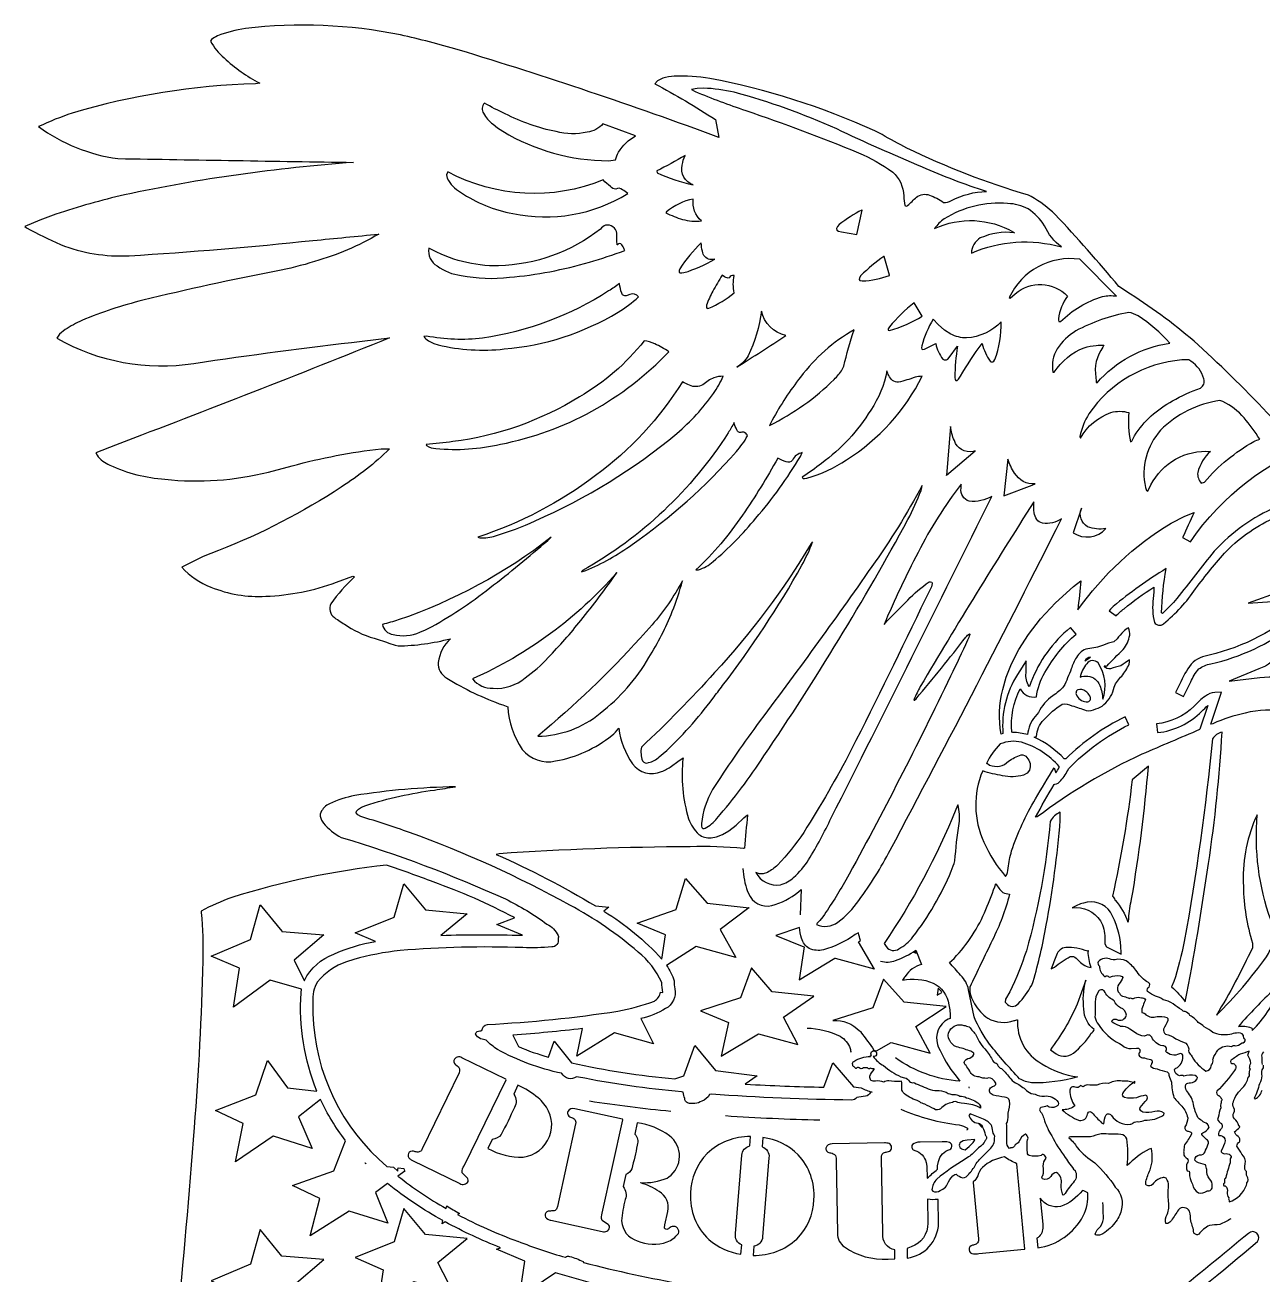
# Model space of a CAD drawing. Extents: x 1.2 to 67.4, y 0.4 to 30.3.
# Drawn here: x 1.24 to 13.85, y 9.69 to 22.42 of the extents above; entities that cross this region are included whole.
import ezdxf

# ---------------------------------------------------------------- set-up
doc = ezdxf.new("R2010")
doc.units = 0
doc.linetypes.add('0', pattern=[0])
doc.layers.add('1', color=7, linetype='0')

msp = doc.modelspace()

# ---------------------------------------------------------------- linework, layer by layer
at = {"layer": '1'}
for points in [[(13.947722, 18.416367, 0.018833), (13.196549, 19.157785, 0.037944), (12.506635, 19.67334), (12.390919, 19.749634, 0.017427), (11.739589, 20.485029, 0.06241), (11.497144, 20.667999), (11.467315, 20.681046, -0.041299), (10.230189, 21.160637, -0.013819), (9.978173, 21.298553), (9.902129, 21.336777, 0.059732), (8.221541, 21.871382, 0.049565), (7.859412, 21.894272, 0.040705), (7.741479, 21.872818), (7.689832, 21.847717), (7.661038, 21.815842, -0.022557), (8.27797, 21.452484), (8.314416, 21.270294, 0.014692), (5.658059, 22.162338, 0.016685), (5.068954, 22.31468, 0.079632), (3.489454, 22.378941, 0.050887), (3.203414, 22.304123, 0.05173), (3.144036, 22.267441), (3.135021, 22.249954, 0.10003), (3.272384, 22.079117, 0.065517), (3.634829, 21.822128), (3.592509, 21.817139, 0.064936), (1.725195, 21.517946, 0.030344), (1.381687, 21.379623, 0.126093), (2.190778, 21.054251, 0.000163), (4.591007, 21.014816, 0.034599), (2.255646, 20.684458, 0.023804), (1.558617, 20.487778), (1.394933, 20.426666), (1.243011, 20.361435), (1.259151, 20.347931, 0.019508), (1.605064, 20.178162, 0.105536), (2.304076, 20.063444, 0.010443), (4.177273, 20.219866, 0.00093), (4.847582, 20.284744, -0.061507), (4.192924, 20.004925, -0.029224), (3.802871, 19.908245, 0.010386), (2.443173, 19.611076, 0.034904), (1.822865, 19.405424, 0.035356), (1.652993, 19.311157), (1.596419, 19.264542), (1.569216, 19.223755, 0.169568), (2.964688, 18.967304, -0.008862), (4.678721, 19.194118), (4.957302, 19.226833, -0.005403), (2.166163, 18.135658), (1.9663, 18.055466), (1.977177, 18.030853, 0.128174), (2.106605, 17.930389, 0.089026), (2.669683, 17.786507, 0.088601), (3.723789, 17.859787), (3.965451, 17.922928, -0.03945), (4.871561, 18.096859, -0.024756), (4.957423, 18.095718, -0.051771), (4.466064, 17.707708, -0.053526), (3.216557, 17.061996), (3.05713, 16.999573), (2.841152, 16.891602, 0.123642), (3.137133, 16.688719, 0.114251), (3.696108, 16.594479, 0.079214), (4.416821, 16.737564), (4.583101, 16.799805), (4.601463, 16.791, 0.057216), (4.360425, 16.517744, 0.37475), (4.39554, 16.378874), (4.411835, 16.365414, -0.023147), (4.528541, 16.288546, 0.074959), (4.841405, 16.154785, -0.007866), (5.015019, 16.094925), (5.044476, 16.088913, 0.06001), (5.577623, 16.161774, 0.164288), (5.452699, 15.920707, 0.282978), (5.541134, 15.76059, 0.052975), (6.112923, 15.486784), (6.161617, 15.468185, 0.136878), (6.310514, 15.034132, 0.283755), (6.649299, 14.916412, 0.122815), (7.224086, 15.176478, 0.042895), (7.292737, 15.249619, 0.115707), (7.433176, 14.887836, 0.347239), (7.728334, 14.807983, 0.066577), (7.83092, 14.862213), (7.897092, 14.911606), (7.94834, 14.947571, 0.099305), (8.005097, 14.325751, 0.111966), (8.109327, 14.168739, 0.178631), (8.233876, 14.132034), (8.288516, 14.14212), (8.349143, 14.166382), (8.416038, 14.206024), (8.48948, 14.262283), (8.569753, 14.33638), (8.605662, 14.366669, 0.008602), (8.575246, 14.026948), (8.565351, 14.025757, 0.031572), (8.02282, 14.042081, 0.015742), (6.075696, 13.971753), (6.04541, 13.964294, -0.030764), (7.056695, 13.439011), (7.19123, 13.425247), (7.140899, 13.386017, -0.071635), (7.732835, 12.897598), (7.770656, 13.144287), (7.482772, 13.264236), (7.482373, 13.264633), (7.878566, 13.404099), (7.879056, 13.404984), (7.973107, 13.717712), (8.195796, 13.467255), (8.620994, 13.42131), (8.620709, 13.420776), (8.325246, 13.200958), (8.485524, 12.912857), (8.08352, 13.026413), (8.082528, 13.026184), (7.780028, 12.833237, -0.080738), (7.857783, 12.675476, 0.095674), (7.865788, 12.593384, -0.321586), (7.770623, 12.392929, -0.081334), (7.519828, 12.292542), (7.647437, 12.035065), (7.248969, 12.1474), (6.867232, 11.908386), (6.866498, 11.908157), (6.925713, 12.189819, -0.011407), (6.215178, 12.123765), (6.270788, 12.006805, 0.034762), (6.578534, 11.898941), (6.635488, 12.060196), (6.810359, 11.839905, 0.032338), (7.865703, 11.67807), (7.957044, 11.70726), (8.069314, 12.016418), (8.27815, 11.762924), (8.27914, 11.762543), (8.703153, 11.707275), (8.581222, 11.623688), (8.586892, 11.623031, 0.00858), (9.38294, 11.592452), (9.475257, 11.839996), (9.685678, 11.595169), (9.764312, 11.5849, 0.039824), (9.874133, 11.542175), (9.857989, 11.541122, -0.279676), (9.807549, 11.502121, -0.03534), (9.717853, 11.488388, -0.247944), (9.666142, 11.461684, -0.014216), (8.238398, 11.520446), (8.217311, 11.516556, -0.18102), (8.141776, 11.451004, -0.2067), (7.99413, 11.432374, -0.246431), (7.965478, 11.477234, -0.034345), (7.949183, 11.541718), (7.932974, 11.546022, -0.02738), (6.882203, 11.695803), (6.862962, 11.696915, -0.447415), (6.714351, 11.73291), (6.710492, 11.734497, -0.073678), (6.057876, 11.976777, -0.056658), (5.94278, 12.071198), (5.888395, 12.08667), (5.886071, 12.085144, -0.190803), (5.834097, 12.137222, -0.366328), (5.8788, 12.165277, 0.003949), (5.898333, 12.170273, -0.353828), (5.954557, 12.231277, 0.024549), (7.284823, 12.367259, 0.048125), (7.65668, 12.470718, 0.22329), (7.717896, 12.561249), (7.743506, 12.558701, -0.019995), (7.731751, 12.660721, 0.110589), (7.49257, 12.96991, 0.054315), (6.795208, 13.447679, 0.039278), (5.160367, 14.188127, 0.010717), (4.665159, 14.35022), (4.633145, 14.3685), (4.619472, 14.387192), (4.622473, 14.406174), (4.640486, 14.425308), (4.671843, 14.444473), (4.714883, 14.463531, -0.044872), (5.416592, 14.620602, -0.00535), (5.630127, 14.652893, 0.035905), (4.602792, 14.564061, 0.054881), (4.345088, 14.48135, 0.154956), (4.256386, 14.393126, 0.213315), (4.26468, 14.314377), (4.283781, 14.283661, 0.099576), (4.465397, 14.137558, -0.033599), (6.138062, 13.510745, -0.044681), (6.562306, 13.254089, -0.153888), (6.676504, 13.138125, -0.157602), (6.674779, 13.102829, -0.50506), (6.610768, 13.021851, -0.033901), (6.317441, 13.014848, 0.028528), (5.066465, 12.985806, 0.039129), (4.59291, 12.894104), (4.518018, 12.86853, 0.147609), (4.22541, 12.667308, 0.169042), (4.1775, 12.457275, 0.214923), (4.848003, 10.859168), (4.887909, 10.821347), (4.928632, 10.784409), (4.998399, 10.776245), (5.041718, 10.738754, -0.061254), (5.044478, 10.770859), (5.103875, 10.763916, 0.014736), (5.112146, 10.737152), (5.043726, 10.68721, 0.041823), (5.534039, 10.358063), (5.540388, 10.382217, 0.007343), (5.669239, 10.307449), (5.649267, 10.295303, 0.030971), (6.263208, 10.022385), (6.266184, 10.023483, 0.027446), (6.750489, 9.859589, -0.297885), (6.792922, 9.866867, -0.070981), (6.929652, 9.815491), (6.933832, 9.807648, 0.041999), (9.008166, 9.447168)], [(14.093162, 15.416656, 0.111574), (13.677659, 15.404621, 0.05208), (13.348815, 15.296448), (13.326316, 15.289871), (13.435716, 15.618027), (13.36727, 15.613739, 0.149474), (13.27114, 15.576516, 0.074971), (13.157129, 15.473641, -0.169147), (12.772479, 15.294205), (12.783896, 15.205505, 0.173282), (13.23365, 15.422527, 0.011939), (13.295699, 15.482819), (13.214845, 15.240051), (13.211897, 15.236005, 0.001352), (12.625072, 14.984632, 0.054742), (11.558494, 14.346344), (11.541175, 14.342789, -0.016459), (11.729726, 14.675262), (11.737048, 14.680328, 0.241137), (11.797271, 14.716654, 0.084526), (11.87662, 14.837418, -0.08563), (12.490813, 15.284927), (12.453061, 15.365845, 0.08287), (11.85061, 14.939423), (11.83361, 14.936646, 0.098611), (11.525094, 15.159164), (11.550708, 15.165375, -0.201217), (11.625464, 15.334272, -0.077037), (11.813556, 15.495728, -0.14578), (11.911657, 15.479333, -0.020551), (12.056516, 15.430069, 0.18523), (12.153546, 15.447617, 0.164574), (12.237372, 15.492645, 0.17514), (12.341458, 15.669919, -0.107004), (12.419535, 15.781938, 0.078902), (12.493896, 15.903168), (12.497998, 15.92514), (12.498029, 15.947586, 0.003404), (12.410541, 15.886047, 0.054763), (12.305237, 15.854709, -0.309793), (12.240312, 15.885208, -0.014222), (12.265924, 15.883743, -0.004834), (12.433274, 16.053387, 0.138796), (12.499881, 16.197248, 0.105263), (12.488474, 16.271439, 0.149779), (12.435451, 16.233963, 0.039056), (12.372071, 16.162506), (12.339267, 16.1297, 0.063138), (12.232144, 16.096046, -0.065504), (12.071998, 16.059853, 0.222662), (11.956838, 15.971069, 0.058545), (11.904941, 15.853849, -0.018083), (11.827107, 15.674637, -0.068962), (11.716313, 15.581102, 0.114369), (11.569856, 15.411682), (11.536115, 15.369141, 0.155698), (11.459958, 15.184784, 0.066528), (11.307528, 15.20694), (11.298064, 15.210556, -0.137543), (11.383042, 15.651657, 0.320239), (11.550315, 15.56871, -0.112353), (11.636216, 15.817516, -0.089243), (11.954707, 16.208954), (11.895337, 16.275742, 0.127956), (11.492261, 15.716114), (11.481374, 15.684082), (11.475404, 15.676514, -0.18539), (11.444757, 15.812943), (11.444757, 15.829178), (11.444757, 15.846909), (11.444757, 15.865204), (11.444757, 15.883194), (11.444757, 15.899979), (11.444757, 15.914673), (11.444757, 15.926376), (11.444757, 15.934204), (11.444757, 15.937256), (11.357455, 15.797516, 0.165145), (11.208665, 15.194839), (11.190276, 15.190216, -0.107841), (11.206027, 15.645401), (11.242427, 15.77124), (11.296247, 15.907166), (11.370334, 16.051941), (11.467542, 16.204376), (11.590716, 16.363235), (11.742711, 16.527313), (11.926373, 16.695374), (12.003529, 16.753143, -0.001638), (11.971018, 16.456253, -0.101993), (12.921422, 17.33786), (13.060651, 17.411972), (13.155752, 17.447525, 0.006483), (13.039193, 17.192627), (13.117961, 17.150726, -0.155977), (14.444483, 18.170374)], [(14.03642, 17.522736, 0.104056), (13.396681, 17.09215), (13.362146, 17.053848, 0.008134), (12.980094, 16.570318, -0.03335), (12.83257, 16.4189), (12.824826, 16.425537, -0.039336), (12.871678, 16.877258, 0.032749), (12.331769, 16.491867), (12.302888, 16.463013), (12.290036, 16.447235), (12.361588, 16.393585, -0.06632), (12.442403, 16.466908, -0.028902), (12.745061, 16.686829), (12.747403, 16.637405), (12.740752, 16.57019, 0.102416), (12.752498, 16.328739, 0.482989), (12.844409, 16.314758, 0.074283), (13.172135, 16.671541, -0.021542), (13.485309, 17.055649, -0.090916), (13.993186, 17.403381, 0.004496)], [(14.262996, 16.488541, -0.122766), (13.311048, 15.994904), (13.270715, 15.983444, 0.2192), (13.093085, 15.856352), (13.078128, 15.832975, 0.025931), (12.967649, 15.612976), (13.047242, 15.573135), (13.121943, 15.723206, -0.078431), (13.203462, 15.853592, -0.117974), (13.326306, 15.905838, 0.104959), (14.166341, 16.294937)], [(14.166614, 16.273453, -0.259599), (13.816979, 15.853836), (13.514735, 15.729324), (13.824569, 15.765778, -0.089311), (14.203908, 15.743217, 0.167236)], [(7.051999, 9.586121), (6.64959, 9.700546), (6.281628, 9.454498), (6.33738, 9.819733), (6.33671, 9.820297), (6.049064, 9.942169), (6.088294, 9.956863, -0.029218), (5.525414, 10.220078), (5.492723, 10.200226), (5.50125, 10.233368, -0.044651), (4.938711, 10.610519), (4.814862, 10.520081), (4.939873, 10.207291), (4.939644, 10.206879), (4.54806, 10.330719), (4.148482, 10.077393), (4.246888, 10.458313), (4.246898, 10.45929), (3.970724, 10.59024), (4.389067, 10.740997), (4.51053, 11.047043), (4.506679, 11.053391, -0.053554), (4.254087, 11.467438), (4.029948, 11.290421), (4.170133, 10.969711), (3.773842, 11.093643), (3.772718, 11.093399), (3.387723, 10.830673), (3.467272, 11.223053), (3.185874, 11.354889), (3.185836, 11.355301), (3.59484, 11.513565), (3.712693, 11.863632), (3.918974, 11.586426), (4.216995, 11.553116, -0.110774), (4.055851, 12.554125), (4.061579, 12.593048), (3.741041, 12.683243), (3.739984, 12.682785), (3.369068, 12.409576), (3.42868, 12.804153), (3.14108, 12.928116), (3.141312, 12.928543), (3.541395, 13.098373), (3.641233, 13.452255), (3.860353, 13.180893), (3.861224, 13.180359), (4.287782, 13.144409), (3.98686, 12.887039), (4.08953, 12.679092), (4.090839, 12.680939, -0.18591), (4.391516, 12.949202, -0.067617), (4.815313, 13.075989), (4.606622, 13.165695), (5.005385, 13.324432), (5.005963, 13.325256), (5.103635, 13.66478), (5.324178, 13.399368), (5.750037, 13.358932), (5.750203, 13.358521), (5.481981, 13.139664, -0.0144), (6.31128, 13.140213), (6.049729, 13.251068), (6.231194, 13.319107), (6.230948, 13.320099, 0.035424), (5.403155, 13.684535, 0.008523), (4.927682, 13.855438, 0.048303), (3.351048, 13.525265, 0.038615), (3.037724, 13.3871), (3.039848, 13.373901, -0.032556), (3.053841, 12.879181, -0.014869), (2.966381, 11.182785, -0.013763), (2.550356, 7.110861, -0.017639)], [(8.559478, 13.822021, 0.07712), (8.60551, 13.587112), (8.631539, 13.536392, 0.379514), (8.888695, 13.455425, 0.108355), (9.153649, 13.607651), (9.142812, 13.349808)], [(9.962256, 12.877579, 0.18533), (10.11411, 12.884323, 0.060399), (10.321279, 12.98735), (10.379695, 12.844345, 0.19225), (10.212238, 12.721781, 0.023201), (10.18509, 12.682175, -0.148344), (10.498506, 12.65416, -0.241526), (10.657287, 12.432574, -0.058454), (10.67162, 12.292953), (10.651629, 12.284212, 0.382209), (10.54286, 12.025971), (10.549821, 12.005141, 0.065633), (10.731719, 11.703918), (10.767812, 11.655365, -0.141487), (10.115033, 11.891481)], [(9.212012, 12.195633, -0.106726), (9.550038, 12.112079, -0.167386), (9.652548, 11.98679, -0.073033), (9.656699, 11.947021)], [(13.862296, 11.951508, 0.303229), (13.844979, 11.897079, 0.035495), (13.850231, 11.824718, 0.116022)], [(13.860534, 11.81604, -0.204409), (13.847564, 11.769409, 0.144603), (13.846244, 11.707626, -0.148283), (13.822154, 11.627899, -0.038606), (13.768083, 11.477219), (13.779107, 11.472824, 0.213733), (13.848805, 11.561447)], [(10.16888, 11.36853, 0.074252), (10.762425, 11.208766, -0.109954), (10.845795, 11.175263, -0.468521), (10.837257, 11.155364)], [(13.531701, 10.252579, -0.064476), (13.417249, 10.194595, -0.00679), (13.313596, 10.183929, 0.11889), (13.204204, 10.095007, -0.457491), (13.154214, 10.109951, 0.05753), (13.121598, 10.229568, 0.071653), (13.109279, 10.327978, 0.517129), (12.99788, 10.344528, 0.019484), (12.925355, 10.23468), (12.908063, 10.21698), (12.888345, 10.204681), (12.86942, 10.203979, -0.218632), (12.881666, 10.296144, 0.147321), (12.895272, 10.42804, -0.038503), (12.895827, 10.585469, 0.165168), (12.872268, 10.664524, 0.285772), (12.829958, 10.670513, 0.190663), (12.733887, 10.602448, -0.380093), (12.671469, 10.594118, -0.281893), (12.665053, 10.630707, -0.048185), (12.708835, 10.750884, 0.1343), (12.721511, 10.968674), (12.698121, 10.960831, 0.07843), (12.474978, 10.793365, 0.061204), (12.471277, 11.065286, 0.305407), (12.408296, 11.112244, 0.002196), (12.210313, 11.116806, 0.01304), (12.101676, 11.086776, 0.010838), (11.897902, 11.086509), (11.883388, 11.083267), (11.881248, 11.076492, -0.089348), (11.963517, 10.976746, 0.063785), (12.144376, 10.821381, -0.056884), (12.353564, 10.575592, -0.274587), (12.413727, 10.336772, -0.133263), (12.348302, 10.212357, -0.125434), (12.204031, 10.088326, -0.156164), (12.154424, 10.087952), (12.146663, 10.097626, -0.125185), (12.201843, 10.173656, 0.201946), (12.232068, 10.278, 0.008007), (12.226144, 10.41925)], [(13.851796, 7.797134), (13.802927, 7.817855, 0.026187), (11.942029, 8.200256, -0.358173), (11.912232, 8.407974, -0.090404), (12.121837, 8.65744, -0.020887), (12.551734, 9.007004), (12.678193, 9.10524), (12.698792, 9.09993), (12.689544, 9.114227, 0.00754), (13.802573, 10.018936, 0.937325), (13.710521, 10.103336, -0.008602), (12.135905, 8.837932, 0.046943), (11.845212, 8.540834, 0.149502), (11.764392, 8.301835, 0.246411), (11.902368, 8.074203, 0.051184), (12.367186, 7.842251, 0.046999), (13.936423, 7.365311, 0.016429)]]:
    msp.add_lwpolyline(points, format="xyb", dxfattribs=at)
for points in [[(8.587388, 21.544189, -0.016513), (9.736912, 21.113152, -0.048671), (10.085103, 20.916479, -0.211211), (10.197415, 20.672781, 0.015337), (10.209967, 20.576818, 0.531461), (10.236743, 20.576492, 0.016607), (10.327268, 20.661575, -0.255813), (10.459121, 20.681641, -0.073455), (10.602466, 20.60817, 0.165692), (10.68292, 20.625931, -0.113963), (11.040967, 20.719238, -0.027089), (10.387055, 20.96649, -0.011248), (9.514138, 21.35656, 0.039194), (8.469717, 21.729565, 0.043059), (8.158057, 21.772125), (8.091195, 21.768524), (8.033219, 21.757324), (8.071755, 21.738281, 0.020335)], [(7.292283, 21.119354, -0.131298), (7.465617, 21.284866), (7.13284, 21.409637, -0.188029), (6.970759, 21.321735, -0.111935), (6.655522, 21.328629, -0.067114), (6.135509, 21.510637, -0.015968), (5.924277, 21.618042, 0.371571), (5.916377, 21.516239, 0.118058), (6.01228, 21.404404), (6.058679, 21.368423), (6.11194, 21.332291, 0.134874), (7.187449, 21.03215), (7.259166, 21.040131, -0.065395)], [(7.681078, 20.928024), (7.683265, 20.908142, 0.055352), (8.051804, 20.787157, -0.392344), (7.941079, 20.987829, -0.075275), (7.969201, 21.085922, -0.016205)], [(7.331225, 20.737366, 0.322794), (7.262284, 20.743195, -0.206647), (7.208505, 20.769135, -0.026728), (7.135867, 20.835922, -0.223252), (5.552532, 20.91925, 0.295962), (5.545959, 20.854523, 0.150394), (5.682573, 20.710857, 0.10517), (6.214117, 20.493759, 0.190772), (7.385867, 20.697021, 0.037415)], [(7.943877, 20.434616, 0.102665), (8.135867, 20.41925, -0.253155), (8.052533, 20.641479, 0.132513), (7.780979, 20.510221), (7.774756, 20.502579, 0.056949)], [(9.774653, 20.529907), (9.771958, 20.528946, 0.053469), (9.541209, 20.383072), (9.521436, 20.361343), (9.511645, 20.341904), (9.51423, 20.325668), (9.531583, 20.313492), (9.564723, 20.306107), (9.719201, 20.280365)], [(11.31479, 20.305252), (11.324723, 20.299072, 0.130647), (10.977529, 20.24527, 0.250492), (10.88725, 20.090744, -0.174403), (11.803863, 20.153244, -0.118881), (11.631831, 20.369186, 0.115155), (11.465722, 20.54048, 0.123864), (11.256355, 20.595625, 0.161303), (10.609264, 20.440531, 0.083968), (10.512277, 20.340729, -0.246038)], [(7.331256, 20.165497), (7.324346, 20.174728, 0.625097), (7.281379, 20.176254, -0.725269), (7.276593, 20.182846, -0.029767), (7.274756, 20.293137, 0.425679), (7.159017, 20.374496, 0.185704), (7.108109, 20.335953, -0.157152), (6.068089, 19.96036, -0.129874), (5.358089, 20.141479, 0.316322), (5.443244, 19.959785, 0.124967), (5.687573, 19.862797, 0.075906), (6.17893, 19.844301, 0.050122), (6.994821, 19.999914, 0.023806), (7.355773, 20.119019, 0.041046)], [(8.222119, 20.02562, -0.32764), (8.146283, 20.110239, -0.06133), (8.134126, 20.195267, 0.053702), (7.91433, 19.932201, 0.102646), (7.907996, 19.896927), (7.917918, 19.889847), (7.935191, 19.888489), (7.958255, 19.891815, 0.057602), (8.272822, 20.029663, -0.119472)], [(10.052274, 19.863586), (10.052131, 19.865097), (9.99738, 20.056717), (9.996314, 20.057678, 0.050798), (9.761506, 19.862152), (9.747134, 19.840408), (9.7431, 19.823334), (9.751578, 19.812149), (9.774756, 19.808136, 0.085454)], [(11.866263, 19.653381, 0.1271), (11.774602, 19.421949, 0.05546), (11.778556, 19.393753), (11.79441, 19.393066, -0.120208), (12.224133, 19.648684, -0.095916), (12.366019, 19.653366), (11.991363, 20.028244, 0.331864), (11.272883, 19.637543), (11.282355, 19.632248), (11.33232, 19.676636, -0.395547)], [(8.25266, 19.703903, 0.057629), (8.189332, 19.559128), (8.187806, 19.538116), (8.195134, 19.527512), (8.212619, 19.529099, 0.06933), (8.469123, 19.686142, -0.089535), (8.468215, 19.862167, 0.387243), (8.419728, 19.839525, -0.301155), (8.398492, 19.838242, -0.067146), (8.347022, 19.866196, 0.015087)], [(7.190284, 19.705658, -0.10626), (5.90536, 19.223377, -0.074834), (5.334608, 19.245605), (5.307989, 19.239883, 0.159471), (5.410659, 19.171387), (5.453311, 19.157043, 0.088722), (6.127316, 19.114782, 0.115502), (7.285944, 19.488125, 0.048843), (7.494231, 19.64502, 0.375287), (7.406468, 19.668442), (7.377779, 19.658493, -0.442832), (7.325107, 19.681213, -0.0822), (7.302533, 19.780365, -0.015466)], [(8.49715, 18.928329, 0.002521), (8.996793, 19.252609, -0.294944), (8.746762, 19.500916, -0.085438), (8.61165, 19.044003, -0.121536)], [(10.385867, 19.447021), (10.302533, 19.585922, 0.044174), (10.05148, 19.338913), (10.040406, 19.318893), (10.040143, 19.30603), (10.052756, 19.301926, 0.064505)], [(12.159633, 19.150635, -0.019517), (12.236249, 19.15329), (12.226863, 19.131058, 0.209605), (12.155934, 18.824636, -0.006735), (12.157821, 18.777283), (12.167621, 18.76886, -0.178398), (12.907434, 19.174072, 0.067048), (12.586772, 19.452248, 0.076267), (12.491336, 19.486603, 0.080894), (11.950874, 19.297646, 0.102999), (11.760767, 19.117277, 0.177325), (11.717086, 18.87915), (11.731997, 18.877914, -0.157806), (12.036511, 19.127398, -0.06477)], [(10.996705, 19.1689), (10.997296, 19.168106, 0.096127), (11.077975, 18.98959, 0.387243), (11.114438, 18.988968), (11.126019, 19.006134, 0.088832), (11.191422, 19.39119, -0.187212), (10.836792, 19.226509, -0.115694), (10.677272, 19.265656), (10.612599, 19.305557), (10.547502, 19.362274), (10.49686, 19.419022, 0.061402), (10.380811, 19.14566), (10.37946, 19.126266), (10.38317, 19.113266), (10.392758, 19.107941), (10.409034, 19.111557), (10.524747, 19.16925, 0.126473), (10.597248, 19.01025, 0.368878), (10.646102, 19.011765), (10.661849, 19.028015), (10.746974, 19.141479, 0.048737), (10.718554, 18.82489), (10.722726, 18.803833), (10.729981, 18.792465), (10.740769, 18.792725), (10.755544, 18.806564), (10.774756, 18.835922, -0.034622)], [(8.858277, 18.390198, 0.013266), (8.830703, 18.336121, 0.078772), (9.48931, 18.803011, 0.032916), (9.571082, 18.905167), (9.585439, 18.939606, -0.016385), (9.691422, 19.308136, 0.103438), (9.146091, 18.827816, 0.043947)], [(7.660199, 19.165619, 0.09363), (7.552533, 19.197021, -0.092724), (6.892205, 18.62521, -0.106054), (5.602752, 18.170357, -0.017986), (5.330312, 18.141479), (5.334565, 18.131332, 0.143883), (5.430723, 18.099426, 0.079106), (6.088719, 18.143482, 0.156263), (7.802533, 19.085922, 0.043202)], [(13.124297, 18.989212), (13.103955, 19.002457), (13.032056, 19.002518, 0.226221), (12.084918, 18.454594, 0.090244), (11.993091, 18.223358), (11.998115, 18.205902, -0.180812), (12.30914, 18.467649, -0.136239), (12.49126, 18.465836, 0.084011), (12.508653, 18.169708), (12.521222, 18.175171), (12.547765, 18.22789, -0.131906), (12.937012, 18.584452, -0.044266), (13.220475, 18.71582, 0.357085), (13.254998, 18.809937, 0.184878)], [(8.263188, 18.820663, 0.0793), (8.150208, 18.749451, -0.254864), (8.0155, 18.745316, -0.040735), (7.941422, 18.780365, -0.096924), (7.056744, 17.82415, -0.082682), (5.858089, 17.197021), (5.877392, 17.18985, 0.09683), (6.03789, 17.211151, 0.041132), (6.4403, 17.362312, 0.070103), (7.886753, 18.252846, 0.055812), (8.260293, 18.660376, 0.039898), (8.358088, 18.835922, 0.087791)], [(10.312789, 18.826111, -0.031457), (10.144098, 18.775833, -0.324954), (10.04596, 18.844145, -0.041991), (10.024756, 18.891479, -0.105235), (9.861766, 18.491137, -0.094102), (9.360516, 17.948677, -0.02158), (9.163644, 17.808136), (9.164306, 17.800247), (9.172393, 17.795853), (9.187442, 17.794998), (9.208985, 17.797699, 0.083952), (9.614556, 17.985769, 0.136831), (10.385865, 18.835922, 0.06285)], [(13.664821, 18.411545, 0.107656), (13.448777, 18.578812), (13.419631, 18.588165, 0.165999), (12.814629, 18.285654, 0.240661), (12.66001, 17.704208), (12.669875, 17.673874), (12.684735, 17.666672), (12.715922, 17.728973, -0.304674), (13.324513, 18.070038, 0.154921), (13.193129, 17.855606, 0.219886), (13.229901, 17.747406), (13.261024, 17.75856, -0.087067), (13.765477, 18.171217, -0.030481), (13.824601, 18.195023, 0.04412)], [(8.408504, 18.259094, -0.122848), (6.923495, 16.856873), (6.913358, 16.842758), (6.958093, 16.857193, 0.058981), (7.429776, 17.122894, 0.061061), (8.491947, 18.068174, 0.044822), (8.606206, 18.228485, 0.463319), (8.536361, 18.261869, -0.33475), (8.496984, 18.289642, -0.052832), (8.469201, 18.363693, -0.017399)], [(10.904483, 18.070374, -0.38409), (10.713247, 18.180952, -0.083441), (10.674697, 18.325378), (10.633128, 17.826675), (10.634612, 17.827316), (10.924767, 18.076035, -0.042885)], [(8.553643, 17.420578, -0.056422), (8.080312, 16.863693), (8.106238, 16.864792, 0.106214), (8.254313, 16.947922, 0.047198), (8.690524, 17.391556, 0.045774), (9.144118, 18.018631), (9.163642, 18.058136, 0.229808), (9.062352, 17.981537, -0.350602), (9.000976, 17.963028, -0.06945), (8.913644, 18.002579, -0.025709)], [(11.50641, 17.726379), (11.535821, 17.740326, -0.298712), (11.327606, 17.850298, -0.076726), (11.258273, 17.992218), (11.216578, 17.617706)], [(8.772714, 14.967529, 0.024638), (10.239717, 17.375568, 0.021724), (10.374362, 17.672348), (10.382949, 17.702805), (10.385867, 17.724808, -0.032309), (9.872592, 16.896637, -0.008336), (8.698134, 15.277941, 0.016394), (8.250004, 14.624622, 0.100793), (8.135526, 14.278732), (8.137108, 14.251266, 0.573307), (8.175216, 14.230591, 0.096711), (8.294635, 14.331665, 0.032019)], [(10.238168, 16.556, -0.054542), (10.457012, 16.740482, -0.191171), (10.483831, 16.739212, -0.208849), (10.472375, 16.677322), (10.459214, 16.648499), (10.418668, 16.56975, -0.006148), (9.662614, 15.029011, -0.021082), (9.17807, 14.189305, -0.04431), (8.912507, 13.856378, -0.054043), (8.80856, 13.780624), (8.765561, 13.765884), (8.726418, 13.765533), (8.691422, 13.780365, 0.327154), (8.941381, 13.655855, 0.142056), (9.075686, 13.730607, 0.075775), (9.227782, 13.909775, 0.026707), (9.459076, 14.337075, 0.002072), (11.095571, 17.61171, -0.158266), (10.865365, 17.563375, -0.372912), (10.781468, 17.696285, -0.034794), (10.783084, 17.73671, 0.048516), (10.344402, 17.041304, 0.020421), (9.996979, 16.308136, -0.01164)], [(10.674535, 15.781617, -0.014032), (9.606821, 13.700602, -0.018705), (9.373597, 13.329178), (9.342832, 13.290588), (9.31693, 13.263672), (9.307483, 13.250168, 0.280274), (9.525573, 13.274445, 0.087156), (9.739375, 13.495056, 0.038237), (10.059971, 14.009244, 0.006183), (11.803863, 17.382553, -0.177101), (11.612494, 17.338308, -0.32679), (11.527946, 17.44549, -0.076372), (11.524329, 17.557463, 0.009259), (10.365463, 15.673765, 0.015254), (10.302838, 15.546097), (10.301705, 15.535599), (10.308387, 15.536865), (10.323381, 15.550629, 0.01187), (10.83066, 16.179073, -0.084086), (10.868574, 16.210934, -0.454779), (10.87017, 16.204727, -0.061474), (10.847638, 16.145735, -0.004903)], [(12.007245, 17.489471), (12.008208, 17.492645), (11.924874, 17.242599, 0.379044), (12.258235, 17.284286, -0.134255), (12.070959, 17.302902, -0.370434)], [(6.018847, 16.710297, 0.015842), (6.606187, 17.195343, -0.082933), (5.047107, 16.352833, -0.0161), (4.885871, 16.307877, 0.334351), (4.993452, 16.206089, 0.171711), (5.267018, 16.229095), (5.325142, 16.254303), (5.386866, 16.284866, 0.041505)], [(8.352061, 15.684616, 0.034442), (9.160257, 16.90995, 0.033992), (9.269204, 17.150818), (9.252971, 17.131042, -0.051719), (8.270247, 15.817157, -0.022817), (7.524756, 15.058136, 0.140047), (7.535828, 14.916219, 0.349521), (7.597979, 14.899405, 0.124173), (7.706315, 14.957748), (7.747685, 14.991104, 0.046375), (8.251822, 15.554054, 0.004614)], [(6.907437, 16.348434, 0.016584), (7.274756, 16.835922, -0.109286), (5.802533, 15.752579, 0.231144), (6.014471, 15.656998, 0.192847), (6.340216, 15.762911, 0.051594), (6.574256, 15.969513, 0.02316)], [(7.838979, 16.438568, 0.04033), (7.941422, 16.752579, -0.059663), (7.632483, 16.304199, -0.037671), (6.607893, 15.288713), (6.538754, 15.228741), (6.469201, 15.16925, 0.17119), (7.104872, 15.403332, 0.096634), (7.600621, 15.970552, 0.042778)], [(12.074487, 15.780914, -0.287449), (12.1949, 15.686539, -0.089621), (12.225167, 15.544617, 0.24115), (12.178933, 15.916053, 0.465242), (12.061995, 15.90735, 0.130932), (11.99442, 15.769928, -0.11244)], [(12.100968, 15.97345, 0.208182), (12.042388, 15.9375)], [(12.051583, 15.62561, 0.252438), (11.970969, 15.642578, 0.454372), (11.962697, 15.580963, 0.284062), (12.073966, 15.518885, 0.54645), (12.092508, 15.579399, 0.14159)], [(13.303188, 13.870895, 0.023071), (13.441422, 15.210922, 0.201749), (13.344202, 15.141479, -0.019087), (13.056504, 13.077327, -0.026566), (12.950231, 12.668213), (12.927533, 12.613693, -0.064259), (13.066422, 12.460922, 0.011561)], [(11.296832, 13.99942, -0.055125), (11.541163, 14.531159, -0.01138), (11.729877, 14.847505), (11.747001, 14.796143, 0.030624), (11.782132, 14.851822), (11.782805, 14.859207, 0.135378), (11.398522, 15.108222, 0.14999), (11.180644, 15.089981, 0.082868), (11.040353, 14.891327), (11.047681, 14.893265), (11.048877, 14.892883), (11.071446, 14.875305, 0.309366), (11.266246, 14.914108, -0.073012), (11.393354, 14.979033, -0.278348), (11.451747, 14.951401, -0.304547), (11.478353, 14.822876), (11.453969, 14.791565), (11.417848, 14.770905, -0.121386), (11.204625, 14.766083, -0.032859), (11.001929, 14.814499, 0.21322), (11.015347, 14.088134, 0.076696), (11.23599, 13.740051, 0.135163), (11.260596, 13.824142, -0.044518)], [(12.691422, 14.863693), (12.524756, 14.724808, -0.027386), (12.323766, 13.539642, -0.144559), (12.347715, 13.49911), (12.35044, 13.49733, -0.111773), (12.481378, 13.275391, 0.213866), (12.48953, 13.3125, -0.034719), (12.519675, 13.509888, 0.020636)], [(10.681411, 13.794128, 0.040131), (10.719243, 13.900116, -0.026341), (10.763988, 14.279453, 0.092725), (10.749072, 14.468307), (10.727004, 14.420654, -0.054732), (9.996978, 13.058136), (10.01781, 13.02475, 0.413135), (10.148767, 13.002718, 0.112242), (10.289861, 13.124405, 0.067725)], [(11.648311, 13.243057, 0.028496), (11.791799, 14.314453), (11.792032, 14.354057), (11.790929, 14.393646, 0.176637), (11.690722, 14.301407, -0.047092), (11.44693, 12.983657, -0.040789), (11.277753, 12.565918), (11.233706, 12.489288), (11.231297, 12.45961), (11.243134, 12.446365, 0.484409), (11.364108, 12.442566, 0.067002), (11.501248, 12.63266), (11.515248, 12.668365, 0.031948)], [(13.779998, 14.327255, 0.1142), (13.658291, 13.637276, 0.067734), (13.750838, 13.05954), (13.750083, 13.013718, -0.025773), (13.384038, 12.326141, 0.044509), (13.893967, 12.922168, 0.046854), (13.961474, 13.055267, 0.147427), (13.948405, 13.258865), (13.937221, 13.29744, -0.10732), (13.800065, 14.367325, 0.021756)], [(10.869601, 12.611068, 0.158531), (10.919567, 12.44244, 0.114023), (11.054976, 12.295638, 0.217327), (11.321877, 12.271144, 0.008881), (11.358088, 12.280365, 0.294934), (11.60374, 11.832196, 0.103406), (11.969201, 11.697021, -0.077799), (11.500311, 11.637594, -0.098043), (11.378734, 11.677337, -0.018314), (11.072783, 12.029667, -0.05487), (10.913644, 12.308136), (10.858088, 12.585922, 0.149682), (10.777465, 12.733459, -0.010035), (10.663644, 12.863693), (10.710729, 12.905579, 0.093963), (11.034411, 13.404077, 0.027843), (11.135867, 13.66925, 0.100965), (11.208367, 13.575699, 0.013905), (11.274755, 13.558136, -0.053676), (11.100144, 13.088957, 0.00061)], [(12.409438, 13.025146, 0.115253), (12.304246, 13.377003, 0.333323), (12.029026, 13.46848, 0.073318), (11.913951, 13.419296, -0.292136), (12.201638, 13.287949, -0.130544), (12.247497, 13.114044), (12.248059, 13.052536), (12.263358, 13.022171), (12.413644, 12.947021, 0.020092)], [(9.494651, 12.907242), (9.498246, 12.90686), (9.895263, 12.797043), (9.897883, 12.796753), (9.736344, 13.073624), (9.756387, 13.087875, -0.040199), (9.738097, 13.165543), (9.703746, 13.14711, -0.083301), (9.378404, 12.990949, -0.155742), (9.235348, 13.005896, -0.205191), (9.157126, 13.109421, -0.072297), (9.135308, 13.2202), (8.893964, 13.139801), (8.895614, 13.138794), (9.180429, 13.023376), (9.182429, 13.021896), (9.130578, 12.685455)], [(11.987149, 12.874969, 0.176029), (12.106786, 12.813354, -0.067082), (12.076603, 12.975872, 2.398163), (12.073708, 12.979473), (12.073442, 12.977036, 0.103182), (11.847653, 13.016905, 0.273432), (11.753909, 12.939133, 0.012438), (11.698554, 12.79744), (11.733432, 12.814896, -0.068516), (11.894917, 12.922844, -0.25855), (11.954915, 12.908783)], [(12.672914, 12.668518, -0.093537), (12.56364, 12.783432, 0.088243), (12.463037, 12.879699, 0.178577), (12.352757, 12.891398), (12.332331, 12.89115), (12.311948, 12.892517, 0.366216), (12.179458, 12.870103, 0.3695), (12.190898, 12.826691, 0.201451), (12.24413, 12.720459), (12.25089, 12.721008, -0.381076), (12.289073, 12.71756), (12.297839, 12.715317, -0.103111), (12.401624, 12.728592), (12.422009, 12.721512), (12.428397, 12.709213), (12.424649, 12.693512, 0.010938), (12.37869, 12.624521, 0.303907), (12.395957, 12.549683, 0.27271), (12.442397, 12.516663, -0.06696), (12.49643, 12.495377, -0.563121), (12.52041, 12.496628, 0.237432), (12.552547, 12.503385, -0.178599), (12.619374, 12.503387, -0.299151), (12.66059, 12.481796, 0.114125), (12.638345, 12.424789, 0.229123), (12.62501, 12.352203, -0.194165), (12.664148, 12.330766, 0.236566), (12.77932, 12.311789, -0.086732), (12.877666, 12.304077), (12.888125, 12.292114), (12.8896, 12.272385, -0.009768), (12.843921, 12.183969, 0.315209), (12.865821, 12.134109, -0.082687), (12.968917, 12.086792, 0.041349), (13.073449, 12.040726, -0.240451), (13.100478, 11.962244, 0.222281), (13.127477, 11.920059), (13.13543, 11.900818, 0.104321), (13.276162, 11.757154, 0.353081), (13.33114, 11.810455), (13.335038, 11.81987, 0.218657), (13.347833, 11.876405), (13.348966, 11.880541, -0.071062), (13.398126, 11.969585, -0.282299), (13.537223, 12.008224, -0.271692), (13.577536, 12.015744, 0.198979), (13.637677, 12.039948), (13.645108, 12.043335, 0.422621), (13.677482, 12.078018, -0.239491), (13.660584, 12.120285, 0.325766), (13.588685, 12.144513, 0.066744), (13.520085, 12.128799, -0.135151), (13.347268, 12.149277, 0.062963), (13.259679, 12.20787, 0.059936), (13.198379, 12.25119, 0.10157), (13.113292, 12.322342, 0.172223), (13.066091, 12.364136, -0.296126), (13.029607, 12.380905, -0.042786), (12.943355, 12.443237, 0.082678), (12.839816, 12.483582, 0.120623), (12.763133, 12.520523, -0.097666), (12.683007, 12.568277, -0.456579), (12.696875, 12.612865, 0.436311), (12.691871, 12.660019)], [(9.760182, 12.159744), (9.758704, 12.152924, -0.032486), (9.893165, 11.968567, -0.036414), (9.918721, 11.962784), (10.068566, 12.04837), (10.467628, 11.94043), (10.320546, 12.210052), (10.629249, 12.413971), (10.203141, 12.459152), (9.991525, 12.694016), (9.881499, 12.402084), (9.476052, 12.273758, -0.222909), (9.746886, 12.165253)], [(10.553056, 12.599152), (10.548343, 12.603149), (10.537211, 12.531387), (10.538962, 12.531723), (10.58579, 12.55896, 0.038475)], [(12.049989, 12.672516), (12.052356, 12.682449), (11.965159, 12.437088, -0.057416), (11.691422, 11.974808), (11.727267, 11.949188, 0.361113), (11.926826, 11.940414, 0.082565), (12.108813, 12.142487, 0.174855), (12.137458, 12.181244, -0.226001), (12.032442, 12.387096, -0.085986)], [(13.608088, 12.210922, -0.134808), (13.737363, 12.197968, -0.281096), (13.748935, 12.171234, 0.092067), (14.024756, 12.572021), (14.033628, 12.600983), (14.031711, 12.615448), (14.020329, 12.617065), (14.000806, 12.607452), (13.974463, 12.588287, 0.033704)], [(13.084178, 10.820129, 0.173391), (13.084033, 10.740799), (13.102269, 10.737045), (13.105939, 10.73555), (13.108853, 10.721634, 0.14412), (13.13952, 10.604126, 0.22676), (13.199613, 10.517059, 0.250547), (13.284753, 10.534393), (13.290284, 10.535858, 0.482677), (13.341739, 10.583137, 0.235104), (13.311587, 10.657579, -0.192046), (13.286927, 10.753311, 0.032753), (13.273074, 10.802979, -0.058558), (13.179414, 10.832199), (13.165307, 10.848343), (13.166944, 10.869431, -0.313111), (13.232703, 10.903564, 0.270763), (13.273963, 10.95076, -0.001105), (13.303332, 11.022332, 0.289678), (13.284121, 11.05863, -0.034848), (13.23485, 11.110344, -0.383208), (13.245481, 11.128448, 0.160994), (13.309831, 11.183502), (13.307311, 11.187057, 0.292323), (13.263267, 11.231491, -0.132771), (13.236304, 11.253143, -0.255144), (13.188424, 11.300644, -0.078304), (13.146874, 11.435181, 0.121736), (13.078008, 11.557873, -0.206175), (13.070401, 11.619843, -0.242369), (13.120301, 11.638229, 0.229176), (13.188796, 11.676498), (13.190473, 11.689865), (13.181554, 11.703186), (13.167695, 11.710831, 0.116988), (13.050288, 11.705658, 0.248486), (13.00736, 11.707554, -0.307587), (12.956347, 11.774521), (12.961413, 11.781281), (12.969293, 11.786041), (12.988256, 11.794067, 0.266816), (13.041134, 11.919468, 0.436993), (13.006038, 11.932373, -0.355334), (12.865012, 11.959549, 0.72507), (12.836003, 12.014252, -0.256959), (12.724898, 12.103338, 0.433461), (12.658467, 12.115829), (12.650882, 12.113098, -0.147967), (12.548892, 12.152695), (12.502473, 12.184402, 0.19992), (12.407277, 12.211594), (12.39892, 12.21759, -0.068374), (12.321492, 12.255219), (12.318692, 12.264175, -0.470667), (12.368848, 12.281236, 0.465165), (12.467612, 12.325363, 0.299648), (12.406336, 12.40109, -0.150515), (12.340172, 12.472448), (12.332099, 12.480451, -0.168763), (12.241106, 12.573153, 0.561178), (12.177297, 12.560969, 0.173002), (12.149823, 12.461655, -0.000164), (12.14626, 12.31015, 0.15167), (12.182872, 12.229919, 0.131505), (12.395167, 12.0383), (12.423675, 12.02037, 0.213016), (12.515372, 11.987808), (12.570304, 11.989119, -0.793542), (12.597223, 11.944143, 0.517319), (12.6097, 11.901703, 0.192543), (12.651662, 11.890793, 0.091891), (12.714847, 11.875565, -0.539132), (12.72341, 11.834357, -0.015281), (12.711612, 11.808334, 0.211418), (12.780122, 11.779968, 0.053489), (12.880967, 11.7505, -0.313422), (12.897954, 11.7146, 0.053907), (12.927493, 11.644363, 0.083977), (12.951392, 11.489319, 0.057152), (13.032119, 11.399841, -0.120271), (13.091491, 11.28212, -0.119121), (13.063205, 11.188865, 0.482892), (13.097447, 11.144283, -0.080245), (13.130488, 11.128006), (13.130216, 11.116104, -0.040167), (13.058759, 11.006836, 0.054305), (13.052125, 10.944351), (13.04746, 10.935684, -0.099025), (13.053292, 10.898605, 0.152916), (13.087193, 10.866928, -0.419932)], [(10.863565, 12.206703, -0.028514), (10.936128, 12.120499, 0.096516), (11.039115, 11.965457, -0.053014), (11.104679, 11.859732, 0.194674), (11.139205, 11.839111, -0.242349), (11.152068, 11.81883, 0.243724), (11.193173, 11.783127, -0.034726), (11.287759, 11.676407, 0.110838), (11.357281, 11.627302, -0.069934), (11.460625, 11.547941, 0.142321), (11.536876, 11.521912, 0.185582), (11.630268, 11.502806, -0.274433), (11.770076, 11.439757, -0.465888), (11.750278, 11.395211, -0.303795), (11.658511, 11.402466, -0.044275), (11.59508, 11.386336, 0.343975), (11.583886, 11.354141, -0.104149), (11.632596, 11.249317, 0.062866), (11.705358, 11.098587, 0.050448), (11.843934, 10.876709, 0.052648), (11.942942, 10.742315, -0.306448), (11.93509, 10.633926, 0.046101), (11.842586, 10.50943), (11.829705, 10.495682), (11.81894, 10.491272, -0.102156), (11.80283, 10.602691, 0.306105), (11.755694, 10.722946, 0.27363), (11.69516, 10.683021, -0.362698), (11.612603, 10.6588, -0.470954), (11.61638, 10.694565, 0.11454), (11.618958, 10.788573, -0.197414), (11.647164, 10.867935, 0.259558), (11.619622, 10.907792, 0.284271), (11.597314, 10.896973, -0.126354), (11.474679, 10.896744), (11.464738, 10.903854), (11.45888, 10.913422, -0.055861), (11.458286, 11.05589), (11.464286, 11.073563, 0.153416), (11.442166, 11.114948), (11.438354, 11.114886, 0.176861), (11.371038, 11.037508, -0.141295), (11.331433, 11.00444, -0.338906), (11.287081, 10.973996), (11.280721, 10.971613), (11.275193, 10.967667, -0.21958), (11.2468, 11.040955, 0.018045), (11.245705, 11.223855, -0.124813), (11.255965, 11.240814, 0.048158), (11.261119, 11.327393, 0.095903), (11.27632, 11.453851, 0.354831), (11.225082, 11.490289, -0.010471), (11.109239, 11.511947), (11.09773, 11.517706, -0.639928), (11.092488, 11.592392), (11.102984, 11.600418, 0.214903), (11.136323, 11.620224, 0.294128), (11.112557, 11.663513, 0.322221), (11.043352, 11.682849, -0.129827), (10.965615, 11.6987, -0.325825), (10.869538, 11.757406, -0.004968), (10.832686, 11.814133, -0.62385), (10.834085, 11.874817), (10.851426, 11.883545, 0.219298), (10.911977, 11.925095), (10.910621, 11.938065, 0.145908), (10.868098, 11.962173, 0.035118), (10.73473, 12.003846, -0.198153), (10.666343, 12.069168, -0.359768), (10.666646, 12.169006, -0.356318), (10.811008, 12.222783, -0.047872)], [(9.858097, 11.905391, -0.739233), (9.869498, 11.91452, -6.413257), (9.884854, 11.905045, 0.10189), (9.992665, 11.812302, 0.068263), (10.16879, 11.699417), (10.205634, 11.688873, -0.189279), (10.256505, 11.650232, 0.211655), (10.297217, 11.638901), (10.305543, 11.63666, -0.002456), (10.467443, 11.567948, 0.096769), (10.559096, 11.558837, -0.119038), (10.649293, 11.529444, 0.108094), (10.725353, 11.518376, -0.104468), (10.770276, 11.502792, -0.131508), (10.836383, 11.485687, -0.126257), (10.965697, 11.420258), (10.981021, 11.39949), (10.980596, 11.379288, 0.115092), (10.818333, 11.425085), (10.783188, 11.430536), (10.748168, 11.436737, 0.386865), (10.69311, 11.437347, 0.176423), (10.573269, 11.373103, -0.327302), (10.506169, 11.371216, -0.008514), (10.413173, 11.419998, -0.111574), (10.359859, 11.442719), (10.334323, 11.456482, -0.10845), (10.19025, 11.539409, -0.212072), (10.178988, 11.590057, 0.034068), (10.174712, 11.653656), (10.160113, 11.649826, -0.037434), (10.044681, 11.657956, 0.12537), (9.993081, 11.644028, 0.143266), (9.910994, 11.653786, -0.053622), (9.863187, 11.659637, -0.094995), (9.850801, 11.703979, -0.103267), (9.896104, 11.772583), (9.897037, 11.778183, -0.109299), (9.856322, 11.785645, -0.500013), (9.828372, 11.788757, 0.093909), (9.787932, 11.790314, -0.528525), (9.743469, 11.791611, 0.419373), (9.7119, 11.784103), (9.70769, 11.783737), (9.699731, 11.791962), (9.69143, 11.799866, -0.520581), (9.689563, 11.856048, -0.131144)], [(5.754644, 10.658737), (5.751078, 10.664825, -0.028573), (5.699283, 10.721573, -0.202943), (5.719294, 10.79277), (6.144603, 11.668777), (6.143864, 11.673752), (5.695273, 11.891403, 0.48213), (5.613208, 11.866282, 0.363814), (5.645265, 11.813653, -0.38879), (5.666635, 11.740585), (5.290654, 10.965988, -0.438691), (5.229642, 10.934402), (5.220561, 10.93573), (5.211522, 10.937317), (5.202534, 10.939164, 0.90291), (5.165797, 10.863983, 0.07524), (5.19325, 10.844696), (5.674728, 10.611008, 0.450996), (5.757818, 10.63246, 0.181627)], [(13.705314, 11.91925), (13.718265, 11.958115), (13.718322, 11.96051, -0.034332), (13.624768, 11.930283, -0.006422), (13.53119, 11.867072, 0.69637), (13.555453, 11.832775, -0.508773), (13.576774, 11.778244), (13.568717, 11.762497, -0.038533), (13.389322, 11.552494, 0.499857), (13.409076, 11.507198, -0.183663), (13.431945, 11.47792, -0.590318), (13.433269, 11.449277, 0.280136), (13.433679, 11.431976, 0.242266), (13.427548, 11.389023), (13.427062, 11.381317, 0.032631), (13.402766, 11.284866), (13.397168, 11.272659), (13.393308, 11.264999, 0.141933), (13.435651, 11.221848, -0.430153), (13.420602, 11.158798, 0.094007), (13.403228, 11.107651), (13.408788, 11.101379, -0.287257), (13.470765, 11.067154), (13.472703, 11.046783, -0.080537), (13.433557, 10.945633), (13.431432, 10.934326, 0.295117), (13.48241, 10.916178, -0.285544), (13.534032, 10.887131), (13.532878, 10.878906, 0.280754), (13.525472, 10.840744), (13.523233, 10.823242, 0.009677), (13.478568, 10.671524, 0.290175), (13.46713, 10.633408), (13.466626, 10.620102), (13.464507, 10.61592, 0.946902), (13.471793, 10.586884, -0.38672), (13.492205, 10.522481, 0.19711), (13.508786, 10.466995, 0.385135), (13.510793, 10.447052, -0.053987), (13.513341, 10.423523, 0.221841), (13.691175, 10.595534), (13.692502, 10.606658), (13.692288, 10.617859, 0.397259), (13.695434, 10.683701, -0.110691), (13.689315, 10.73262, -0.26665), (13.674874, 10.788879), (13.677082, 10.8116, 0.280096), (13.642076, 10.910568, 0.034864), (13.592942, 10.991425, -0.256269), (13.617417, 11.036819, 0.431882), (13.603633, 11.091797, -0.156097), (13.569207, 11.136368, 0.006426), (13.620885, 11.185898, 0.382563), (13.61237, 11.199936, 0.193406), (13.566822, 11.269114, -0.335822), (13.561667, 11.332504, 0.27694), (13.55437, 11.396439, -0.193338), (13.562737, 11.460068, -0.109381), (13.610312, 11.541519), (13.652493, 11.589081, 0.135515), (13.708161, 11.693268, 0.38813), (13.718727, 11.727563, -0.132478), (13.730769, 11.776505), (13.721961, 11.785416, -0.110003), (13.733975, 11.837173, 0.10513)], [(6.472251, 11.483597, 0.06401), (6.265721, 11.61377), (6.222896, 11.52301), (6.223283, 11.519974, -0.305013), (6.231372, 11.386902, -0.013498), (6.095397, 11.110127, -0.226478), (6.004951, 11.061188), (5.960852, 10.967743, 0.132819), (6.319904, 10.880608, 0.600096), (6.530081, 11.424562, 0.050185)], [(12.070235, 11.316818), (12.074317, 11.326752, -0.613474), (12.115361, 11.334839, 0.01513), (12.214236, 11.229233), (12.226775, 11.221558), (12.237414, 11.219376, -0.119057), (12.259734, 11.311935, -0.520439), (12.313371, 11.303345, 0.263778), (12.504885, 11.214331, 0.157303), (12.533875, 11.228436, -0.232744), (12.591166, 11.239822, 0.096699), (12.652589, 11.257385, 0.164285), (12.849099, 11.311813), (12.850734, 11.328674, 0.221363), (12.756083, 11.344179, -0.105911), (12.634988, 11.33786), (12.612596, 11.352142), (12.603395, 11.369354), (12.606704, 11.386841, -0.028884), (12.675474, 11.465528, 0.3102), (12.673223, 11.505615), (12.661027, 11.509735, 0.040695), (12.570004, 11.485886, -0.08237), (12.445491, 11.486279, -0.391272), (12.428439, 11.527206, -0.120553), (12.53798, 11.639755), (12.55288, 11.633301), (12.553836, 11.633148), (12.553836, 11.653519), (12.5379, 11.640976, 0.095029), (12.42221, 11.653793, 0.18095), (12.291474, 11.633801), (12.279453, 11.631289, 0.13403), (12.166496, 11.613185, -0.054403), (12.067735, 11.615722, 0.154797), (12.025464, 11.596085, -0.012312), (11.997256, 11.608292, -0.391151), (11.94397, 11.594263, 0.0979), (11.907771, 11.593231), (11.895789, 11.58197), (11.890565, 11.56105, 0.155479), (11.940112, 11.4039), (11.932214, 11.394958, -0.151483), (11.811469, 11.363007, 0.103899), (11.986888, 11.254586, 0.415225)], [(7.191463, 10.187332), (7.18658, 10.192429, -0.028858), (7.122931, 10.235489, -0.202851), (7.125737, 10.309387), (7.334249, 11.260559), (7.332364, 11.265228), (6.845271, 11.371796, 0.335753), (6.773814, 11.346649, 0.434087), (6.812648, 11.284103), (6.821113, 11.279343, -0.428768), (6.852723, 11.218475), (6.668427, 10.377441, -0.438586), (6.616502, 10.332443), (6.607362, 10.331604), (6.598201, 10.331024), (6.589026, 10.330734, 0.902703), (6.570893, 10.249039, 0.07539), (6.602088, 10.236725), (7.124927, 10.122253, 0.450739), (7.200708, 10.162537, 0.181737)], [(7.518928, 10.617432), (7.519574, 10.620377, 0.119399), (7.78659, 10.667315), (7.804529, 10.678353, 0.500519), (7.81025, 11.097305, 0.126582), (7.482038, 11.230484), (7.456849, 11.115326, -0.278802), (7.482024, 11.003143, -0.013572), (7.426883, 10.761892, -0.19626), (7.366677, 10.70314), (7.339568, 10.579208, -0.25367), (7.360513, 10.449905, 0.051399), (7.322258, 10.229391, 0.312141), (7.48177, 10.026752, 0.1861), (7.787652, 10.015761, 0.123401), (7.900713, 10.100581, 0.641924), (7.837386, 10.172178, 0.183904), (7.798818, 10.149276, -0.837725), (7.761481, 10.180852), (7.764014, 10.188919), (7.794313, 10.326584, 0.329466), (7.704391, 10.529373, 0.078603)], [(10.859546, 10.706665), (10.865743, 10.716034, 0.080683), (10.936677, 10.81488, -0.05075), (10.981999, 10.869492), (11.074061, 10.961594, 0.252979), (11.12289, 11.075729, 0.281933), (11.108367, 11.123413, 0.028475), (11.095012, 11.196487, 0.181679), (11.009095, 11.265991, 0.003998), (10.87556, 11.319977), (10.861238, 11.305634, 0.324001), (10.954916, 11.227167, -0.216087), (10.998115, 11.194351), (10.99546, 11.19191, 0.025001), (10.955409, 11.224716), (10.996761, 11.18335, -1.346618), (11.001643, 11.184433, -0.0917), (11.026023, 11.10762, -0.474004), (11.028197, 11.049957, -0.149653), (10.960479, 10.976007), (10.949553, 10.966332, -0.050435), (10.857882, 10.881709), (10.824609, 10.858209, 0.041868), (10.533078, 10.656631, 0.167715), (10.484551, 10.54808), (10.492583, 10.532623, 0.276533), (10.568614, 10.539764, 0.234243), (10.653073, 10.630028, -0.109256), (10.718274, 10.703964), (10.730613, 10.705109, 0.074013), (10.796865, 10.669785, 0.270497)], [(8.636838, 11.088943, 0.195766), (8.193996, 10.917774, 0.188799), (8.025312, 10.5131, 0.22411), (8.211605, 10.039617, 0.142797), (8.538863, 9.890671), (8.546647, 9.98584, -0.364927), (8.484847, 10.101547), (8.547954, 10.898834, -0.348623), (8.629041, 10.993561)], [(8.753816, 10.985718, -0.36942), (8.823491, 10.873276), (8.759662, 10.067535, -0.354935), (8.670968, 9.972473), (8.663358, 9.87941, 0.19408), (9.108969, 10.045792, 0.189834), (9.282052, 10.447991, 0.209168), (9.121855, 10.904604, 0.164727), (8.761483, 11.079498)], [(10.108088, 9.93541, -0.40101), (9.984475, 10.103836), (9.970486, 10.873169, -0.440964), (10.011153, 10.929077), (10.019807, 10.931992), (10.028541, 10.934647, 1.062326), (10.025617, 11.023049, 0.056282), (10.000285, 11.025253), (9.469705, 11.015503, 0.337718), (9.402662, 10.972871, 0.471627), (9.453797, 10.923792, -0.130912), (9.502414, 10.897736, -0.104947), (9.509744, 10.841614), (9.523274, 10.103897, 0.2599), (9.594935, 9.964981, 0.170082), (10.037984, 9.841995), (10.108088, 9.84285)], [(10.542335, 10.789932), (10.551208, 10.834961, -0.289628), (10.667676, 10.957793, 0.776592), (10.651324, 11.031708, 0.069253), (10.588172, 11.036041), (10.363496, 11.031952, 0.19462), (10.285902, 11.007159, 0.563392), (10.311994, 10.947495, -0.275472), (10.424356, 10.826889), (10.433166, 10.787735), (10.435393, 10.666428), (10.436818, 10.665146, -0.031027), (10.54296, 10.755783)], [(10.898911, 11.022675, 0.172771), (10.920526, 11.059891), (10.843928, 11.052765, 0.188016), (10.769063, 11.024185, 0.579831), (10.809512, 10.958801), (10.823581, 10.956085, 0.06947)], [(4.719383, 10.810471, -0.404218), (4.708822, 10.821228)], [(11.427459, 9.940964), (11.431111, 9.943085), (11.350165, 10.813019, -0.047742), (11.223039, 10.881973, 0.14396), (10.998565, 10.77529, 0.112649), (10.951226, 10.689713, -0.125524), (10.906159, 10.627472), (10.904836, 10.621719), (10.958076, 10.047989, -0.452889), (10.915446, 9.988068), (10.90688, 9.984711), (10.898206, 9.981659, 0.937046), (10.907439, 9.896271, 0.050027), (10.963675, 9.897827)], [(10.548596, 10.448059), (10.544766, 10.449692, -0.080176), (10.439332, 10.451477), (10.443826, 10.206619, -0.322149), (10.273482, 9.965439), (10.239167, 9.952316), (10.233088, 9.948868), (10.233088, 9.850952, 0.363271), (10.553046, 10.205078)], [(11.613856, 10.155991, -0.272956), (11.55218, 10.053238), (11.562428, 9.955902, 0.239922), (12.02681, 10.280679, 0.124242), (12.074103, 10.517075, 0.041986), (12.017728, 10.541382, -0.142262), (11.795583, 10.375488, -0.293846), (11.58883, 10.462601), (11.61346, 10.196655, -0.033959)]]:
    msp.add_lwpolyline(points, format="xyb", close=True, dxfattribs=at)
msp.add_lwpolyline([(14.031384, 16.639465), (13.707324, 16.52417), (14.049413, 16.547165)], dxfattribs=at)
for points in [[(10.321786, 12.972824), (10.319198, 12.973862), (10.300126, 12.967865), (10.298335, 12.966797), (10.323031, 12.957108)], [(9.117204, 12.026657), (8.97156, 12.306763), (9.281564, 12.520676), (8.855458, 12.565521), (8.644982, 12.808868), (8.533301, 12.504486), (8.126698, 12.369034), (8.410607, 12.251846), (8.337554, 11.909897), (8.718495, 12.137192)], [(10.861688, 11.593185), (10.859683, 11.587967), (10.867169, 11.588531)], [(5.005198, 10.015625), (4.605919, 9.856705), (4.894059, 9.733017), (4.836307, 9.35289), (5.206044, 9.61235), (5.608496, 9.497742), (5.450727, 9.805679), (5.750071, 10.049927), (5.323529, 10.090454), (5.103098, 10.35585)], [(3.540951, 9.78949), (3.140099, 9.619385), (3.428158, 9.495193), (3.368505, 9.100632), (3.740142, 9.37439), (4.142812, 9.261093), (3.986263, 9.578125), (4.287396, 9.835449), (3.860205, 9.871445), (3.640641, 10.143311)]]:
    msp.add_lwpolyline(points, close=True, dxfattribs=at)
for centre, radius, start, end in [((9.139147, 25.102402), 13.816614, -98.928726, -95.460806), ((9.932515, 34.625961), 23.374663, -93.806725, -91.450433)]:
    msp.add_arc(centre, radius, start, end, dxfattribs=at)

doc.saveas('drawing.dxf')
